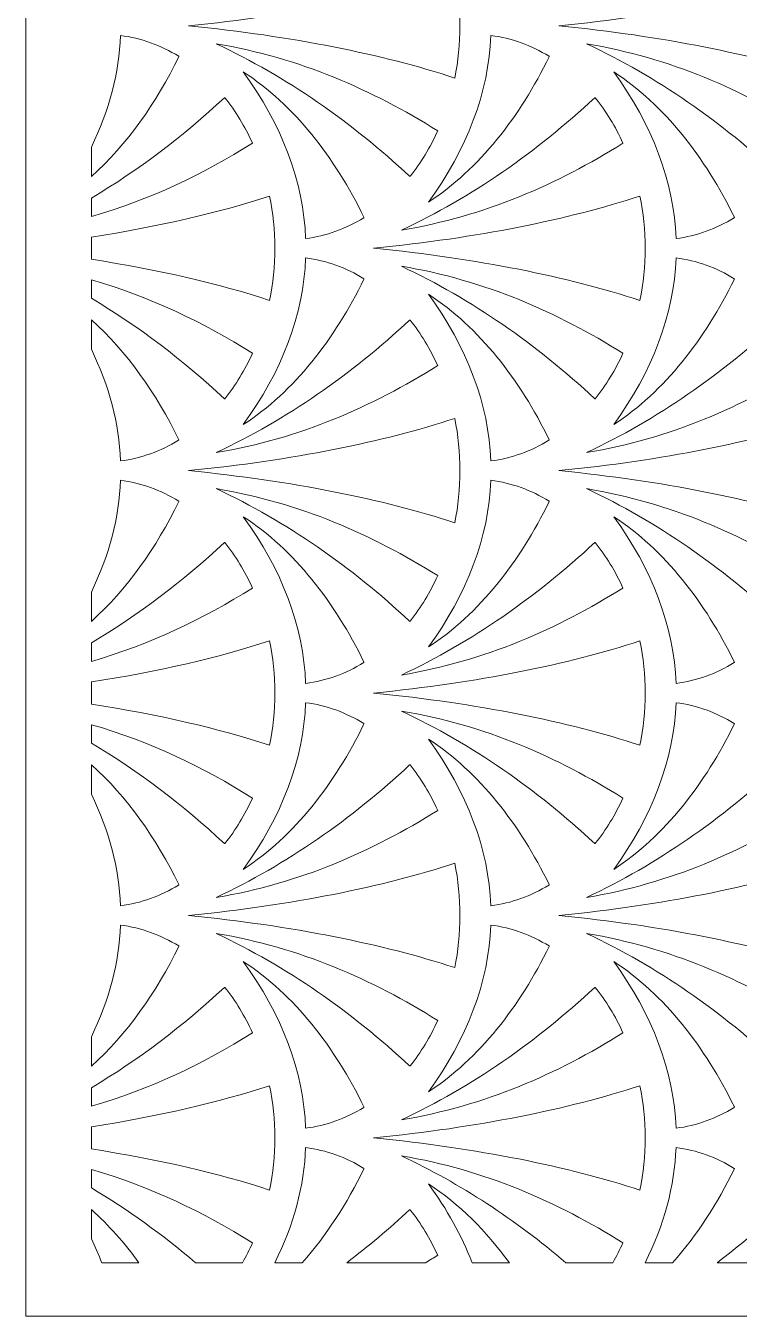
# Model space of a CAD drawing. Header units: centimetres. Extents: x -8.8 to 8, y -14.4 to 14.1.
# Drawn here: x 0.76 to 4.64, y -14.37 to -7.36 of the extents above; entities that cross this region are included whole.
import ezdxf

# ---------------------------------------------------------------- set-up
doc = ezdxf.new("R2010")
doc.units = ezdxf.units.CM
doc.header["$MEASUREMENT"] = 0
doc.layers.add('layer 1', color=7, linetype='Continuous')

msp = doc.modelspace()

# ---------------------------------------------------------------- linework, layer by layer
at = {"layer": 'layer 1', "color": 242, "lineweight": 9}
for points, knots in [([(0.76445, 14.10717), (0.76445, 14.10717), (8.02832, 14.10717), (8.02832, 14.10717), (8.02832, 14.10717), (8.02832, 14.10717), (8.02832, -14.36721), (8.02832, -14.36721), (8.02832, -14.36721), (8.02832, -14.36721), (0.76445, -14.36721), (0.76445, -14.36721), (0.76445, -14.36721), (0.76445, -14.36721), (0.76445, 14.10717), (0.76445, 14.10717)], [0, 0, 0, 0, 0.2, 0.2, 0.2, 0.2, 0.4, 0.4, 0.4, 0.4, 0.6, 0.6, 0.6, 0.6, 1, 1, 1, 1]), ([(3.09399, -7.07611), (3.1124, -7.16688), (3.12221, -7.26185), (3.12221, -7.35958), (3.12221, -7.35958), (3.12221, -7.4573), (3.1124, -7.55227), (3.09399, -7.64303), (3.09399, -7.64303), (2.70277, -7.51463), (2.21266, -7.41566), (1.64772, -7.35958), (1.64772, -7.35958), (1.64777, -7.35958), (1.64781, -7.35958), (1.64788, -7.35958), (1.64788, -7.35958), (1.64781, -7.35956), (1.64777, -7.35956), (1.64772, -7.35956), (1.64772, -7.35956), (2.21266, -7.3035), (2.70277, -7.20449), (3.09399, -7.07611)], [0, 0, 0, 0, 0.1428571, 0.1428571, 0.1428571, 0.1428571, 0.2857143, 0.2857143, 0.2857143, 0.2857143, 0.4285714, 0.4285714, 0.4285714, 0.4285714, 0.5714286, 0.5714286, 0.5714286, 0.5714286, 0.7142857, 0.7142857, 0.7142857, 0.7142857, 1, 1, 1, 1]), ([(5.10543, -7.07611), (5.12381, -7.16688), (5.13362, -7.26185), (5.13362, -7.35958), (5.13362, -7.35958), (5.13362, -7.4573), (5.12381, -7.55227), (5.10543, -7.64303), (5.10543, -7.64303), (4.71418, -7.51463), (4.22409, -7.41566), (3.65915, -7.35958), (3.65915, -7.35958), (3.65919, -7.35958), (3.65924, -7.35958), (3.65931, -7.35958), (3.65931, -7.35958), (3.65924, -7.35956), (3.65919, -7.35956), (3.65915, -7.35956), (3.65915, -7.35956), (4.22409, -7.3035), (4.71418, -7.20449), (5.10543, -7.07611)], [0, 0, 0, 0, 0.1428571, 0.1428571, 0.1428571, 0.1428571, 0.2857143, 0.2857143, 0.2857143, 0.2857143, 0.4285714, 0.4285714, 0.4285714, 0.4285714, 0.5714286, 0.5714286, 0.5714286, 0.5714286, 0.7142857, 0.7142857, 0.7142857, 0.7142857, 1, 1, 1, 1]), ([(1.1204, -8.17821), (1.1204, -8.17821), (1.1204, -8.0187), (1.1204, -8.0187), (1.1204, -8.0187), (1.21683, -7.82001), (1.27155, -7.61405), (1.27831, -7.41209), (1.27831, -7.41209), (1.39092, -7.42614), (1.49769, -7.4654), (1.59501, -7.52521), (1.59501, -7.52521), (1.59507, -7.52597), (1.59515, -7.52671), (1.59521, -7.52747), (1.59521, -7.52747), (1.4731, -7.77819), (1.31337, -8.00524), (1.1204, -8.17821)], [0, 0, 0, 0, 0.1666667, 0.1666667, 0.1666667, 0.1666667, 0.3333333, 0.3333333, 0.3333333, 0.3333333, 0.5, 0.5, 0.5, 0.5, 0.6666667, 0.6666667, 0.6666667, 0.6666667, 1, 1, 1, 1]), ([(3.28973, -7.41209), (3.40235, -7.42614), (3.50912, -7.4654), (3.60642, -7.52521), (3.60642, -7.52521), (3.6065, -7.52597), (3.60656, -7.52671), (3.60662, -7.52747), (3.60662, -7.52747), (3.44829, -7.85262), (3.2267, -8.13802), (2.95131, -8.31719), (2.95131, -8.31719), (3.15953, -8.03246), (3.27951, -7.71767), (3.28973, -7.41209)], [0, 0, 0, 0, 0.2, 0.2, 0.2, 0.2, 0.4, 0.4, 0.4, 0.4, 0.6, 0.6, 0.6, 0.6, 1, 1, 1, 1]), ([(3.00157, -7.92993), (2.96043, -8.02036), (2.90986, -8.10331), (2.85153, -8.17662), (2.85153, -8.17662), (2.85055, -8.17664), (2.8496, -8.17666), (2.84862, -8.17666), (2.84862, -8.17666), (2.53088, -7.88132), (2.18283, -7.63795), (1.79822, -7.4573), (1.79822, -7.4573), (2.25493, -7.53396), (2.6451, -7.70746), (3.00157, -7.92993)], [0, 0, 0, 0, 0.2, 0.2, 0.2, 0.2, 0.4, 0.4, 0.4, 0.4, 0.6, 0.6, 0.6, 0.6, 1, 1, 1, 1]), ([(5.01301, -7.92993), (4.97186, -8.02036), (4.92129, -8.10331), (4.86297, -8.17662), (4.86297, -8.17662), (4.86198, -8.17664), (4.86101, -8.17666), (4.86005, -8.17666), (4.86005, -8.17666), (4.54231, -7.88132), (4.19427, -7.63795), (3.80965, -7.4573), (3.80965, -7.4573), (4.26637, -7.53396), (4.65652, -7.70746), (5.01301, -7.92993)], [0, 0, 0, 0, 0.2, 0.2, 0.2, 0.2, 0.4, 0.4, 0.4, 0.4, 0.6, 0.6, 0.6, 0.6, 1, 1, 1, 1]), ([(1.94559, -7.60979), (2.15383, -7.89452), (2.27378, -8.20932), (2.28401, -8.5149), (2.28401, -8.5149), (2.39628, -8.5009), (2.50272, -8.46183), (2.59979, -8.40235), (2.59979, -8.40235), (2.60015, -8.4014), (2.60053, -8.40046), (2.6009, -8.39951), (2.6009, -8.39951), (2.44256, -8.07434), (2.22099, -7.78897), (1.94559, -7.60979)], [0, 0, 0, 0, 0.2, 0.2, 0.2, 0.2, 0.4, 0.4, 0.4, 0.4, 0.6, 0.6, 0.6, 0.6, 1, 1, 1, 1]), ([(3.95702, -7.60979), (4.16526, -7.89452), (4.28523, -8.20932), (4.29545, -8.5149), (4.29545, -8.5149), (4.40769, -8.5009), (4.51415, -8.46183), (4.61122, -8.40235), (4.61122, -8.40235), (4.61159, -8.4014), (4.61196, -8.40046), (4.61233, -8.39951), (4.61233, -8.39951), (4.45399, -8.07434), (4.23242, -7.78897), (3.95702, -7.60979)], [0, 0, 0, 0, 0.2, 0.2, 0.2, 0.2, 0.4, 0.4, 0.4, 0.4, 0.6, 0.6, 0.6, 0.6, 1, 1, 1, 1]), ([(1.1204, -8.3955), (1.1204, -8.3955), (1.1204, -8.29551), (1.1204, -8.29551), (1.1204, -8.29551), (1.3779, -8.14236), (1.618, -7.95937), (1.8429, -7.75032), (1.8429, -7.75032), (1.84386, -7.75028), (1.84477, -7.75028), (1.84573, -7.75024), (1.84573, -7.75024), (1.9041, -7.82361), (1.9547, -7.90657), (1.99586, -7.99704), (1.99586, -7.99704), (1.72776, -8.16438), (1.44059, -8.30395), (1.1204, -8.3955)], [0, 0, 0, 0, 0.1666667, 0.1666667, 0.1666667, 0.1666667, 0.3333333, 0.3333333, 0.3333333, 0.3333333, 0.5, 0.5, 0.5, 0.5, 0.6666667, 0.6666667, 0.6666667, 0.6666667, 1, 1, 1, 1]), ([(3.85717, -7.75024), (3.91553, -7.82361), (3.96613, -7.90657), (4.00729, -7.99704), (4.00729, -7.99704), (3.6508, -8.21953), (3.26064, -8.39301), (2.80393, -8.46968), (2.80393, -8.46968), (3.18855, -8.28902), (3.53658, -8.04565), (3.85433, -7.75032), (3.85433, -7.75032), (3.85527, -7.75028), (3.8562, -7.75028), (3.85717, -7.75024)], [0, 0, 0, 0, 0.2, 0.2, 0.2, 0.2, 0.4, 0.4, 0.4, 0.4, 0.6, 0.6, 0.6, 0.6, 1, 1, 1, 1]), ([(1.1204, -8.62767), (1.1204, -8.62767), (1.1204, -8.50713), (1.1204, -8.50713), (1.1204, -8.50713), (1.48665, -8.45053), (1.81211, -8.37458), (2.08828, -8.28395), (2.08828, -8.28395), (2.10668, -8.37474), (2.11649, -8.46968), (2.11649, -8.56743), (2.11649, -8.56743), (2.11649, -8.66513), (2.10668, -8.76009), (2.08828, -8.85088), (2.08828, -8.85088), (1.81211, -8.76025), (1.48665, -8.68426), (1.1204, -8.62767)], [0, 0, 0, 0, 0.1666667, 0.1666667, 0.1666667, 0.1666667, 0.3333333, 0.3333333, 0.3333333, 0.3333333, 0.5, 0.5, 0.5, 0.5, 0.6666667, 0.6666667, 0.6666667, 0.6666667, 1, 1, 1, 1]), ([(4.09972, -8.28395), (4.11809, -8.37474), (4.12792, -8.46968), (4.12792, -8.56743), (4.12792, -8.56743), (4.12792, -8.66513), (4.11811, -8.76009), (4.09972, -8.85088), (4.09972, -8.85088), (3.70847, -8.72249), (3.21838, -8.6235), (2.65343, -8.56743), (2.65343, -8.56743), (2.65348, -8.56743), (2.65354, -8.56743), (2.65359, -8.56743), (2.65359, -8.56743), (2.65354, -8.56741), (2.65348, -8.56741), (2.65343, -8.56741), (2.65343, -8.56741), (3.21838, -8.51132), (3.70847, -8.41234), (4.09972, -8.28395)], [0, 0, 0, 0, 0.1428571, 0.1428571, 0.1428571, 0.1428571, 0.2857143, 0.2857143, 0.2857143, 0.2857143, 0.4285714, 0.4285714, 0.4285714, 0.4285714, 0.5714286, 0.5714286, 0.5714286, 0.5714286, 0.7142857, 0.7142857, 0.7142857, 0.7142857, 1, 1, 1, 1]), ([(2.28401, -8.61994), (2.39662, -8.63398), (2.50342, -8.67325), (2.60073, -8.73305), (2.60073, -8.73305), (2.60079, -8.73382), (2.60085, -8.73456), (2.6009, -8.73532), (2.6009, -8.73532), (2.44256, -9.06045), (2.22099, -9.34587), (1.94559, -9.52503), (1.94559, -9.52503), (2.15383, -9.24031), (2.27378, -8.92551), (2.28401, -8.61994)], [0, 0, 0, 0, 0.2, 0.2, 0.2, 0.2, 0.4, 0.4, 0.4, 0.4, 0.6, 0.6, 0.6, 0.6, 1, 1, 1, 1]), ([(4.00729, -9.13779), (3.96616, -9.22822), (3.91559, -9.31116), (3.85724, -9.38447), (3.85724, -9.38447), (3.85627, -9.38449), (3.8553, -9.3845), (3.85433, -9.3845), (3.85433, -9.3845), (3.53658, -9.08917), (3.18855, -8.8458), (2.80393, -8.66515), (2.80393, -8.66515), (3.26064, -8.74181), (3.6508, -8.91528), (4.00729, -9.13779)], [0, 0, 0, 0, 0.2, 0.2, 0.2, 0.2, 0.4, 0.4, 0.4, 0.4, 0.6, 0.6, 0.6, 0.6, 1, 1, 1, 1]), ([(4.29545, -8.61994), (4.40805, -8.63398), (4.51485, -8.67325), (4.61214, -8.73305), (4.61214, -8.73305), (4.61222, -8.73382), (4.61228, -8.73456), (4.61233, -8.73532), (4.61233, -8.73532), (4.45399, -9.06045), (4.23242, -9.34587), (3.95702, -9.52503), (3.95702, -9.52503), (4.16526, -9.24031), (4.28523, -8.92551), (4.29545, -8.61994)], [0, 0, 0, 0, 0.2, 0.2, 0.2, 0.2, 0.4, 0.4, 0.4, 0.4, 0.6, 0.6, 0.6, 0.6, 1, 1, 1, 1]), ([(1.1204, -8.83926), (1.1204, -8.83926), (1.1204, -8.7393), (1.1204, -8.7393), (1.1204, -8.7393), (1.44059, -8.83084), (1.72776, -8.97046), (1.99586, -9.13779), (1.99586, -9.13779), (1.95473, -9.22822), (1.90416, -9.31116), (1.84581, -9.38447), (1.84581, -9.38447), (1.84484, -9.38449), (1.84388, -9.3845), (1.8429, -9.3845), (1.8429, -9.3845), (1.618, -9.17546), (1.3779, -8.9924), (1.1204, -8.83926)], [0, 0, 0, 0, 0.1666667, 0.1666667, 0.1666667, 0.1666667, 0.3333333, 0.3333333, 0.3333333, 0.3333333, 0.5, 0.5, 0.5, 0.5, 0.6666667, 0.6666667, 0.6666667, 0.6666667, 1, 1, 1, 1]), ([(2.95131, -8.81764), (3.15953, -9.10236), (3.27951, -9.41717), (3.28973, -9.72274), (3.28973, -9.72274), (3.40197, -9.70874), (3.50844, -9.66968), (3.60551, -9.6102), (3.60551, -9.6102), (3.60588, -9.60924), (3.60625, -9.60829), (3.60662, -9.60736), (3.60662, -9.60736), (3.44829, -9.28219), (3.2267, -8.9968), (2.95131, -8.81764)], [0, 0, 0, 0, 0.2, 0.2, 0.2, 0.2, 0.4, 0.4, 0.4, 0.4, 0.6, 0.6, 0.6, 0.6, 1, 1, 1, 1]), ([(1.1204, -9.11607), (1.1204, -9.11607), (1.1204, -8.95656), (1.1204, -8.95656), (1.1204, -8.95656), (1.31337, -9.12952), (1.4731, -9.35663), (1.59521, -9.60736), (1.59521, -9.60736), (1.59483, -9.60829), (1.59445, -9.60924), (1.59407, -9.6102), (1.59407, -9.6102), (1.49701, -9.66968), (1.39056, -9.70874), (1.27831, -9.72274), (1.27831, -9.72274), (1.27155, -9.52077), (1.21683, -9.31474), (1.1204, -9.11607)], [0, 0, 0, 0, 0.1666667, 0.1666667, 0.1666667, 0.1666667, 0.3333333, 0.3333333, 0.3333333, 0.3333333, 0.5, 0.5, 0.5, 0.5, 0.6666667, 0.6666667, 0.6666667, 0.6666667, 1, 1, 1, 1]), ([(2.85145, -8.95809), (2.90982, -9.03146), (2.96043, -9.11441), (3.00157, -9.20488), (3.00157, -9.20488), (2.6451, -9.42736), (2.25493, -9.60086), (1.79822, -9.6775), (1.79822, -9.6775), (2.18283, -9.49687), (2.53088, -9.25349), (2.84862, -8.95817), (2.84862, -8.95817), (2.84958, -8.95813), (2.8505, -8.95813), (2.85145, -8.95809)], [0, 0, 0, 0, 0.2, 0.2, 0.2, 0.2, 0.4, 0.4, 0.4, 0.4, 0.6, 0.6, 0.6, 0.6, 1, 1, 1, 1]), ([(4.86286, -8.95809), (4.92125, -9.03146), (4.97184, -9.11441), (5.01301, -9.20488), (5.01301, -9.20488), (4.65652, -9.42736), (4.26637, -9.60086), (3.80965, -9.6775), (3.80965, -9.6775), (4.19427, -9.49687), (4.54231, -9.25349), (4.86005, -8.95817), (4.86005, -8.95817), (4.86099, -8.95813), (4.86193, -8.95813), (4.86286, -8.95809)], [0, 0, 0, 0, 0.2, 0.2, 0.2, 0.2, 0.4, 0.4, 0.4, 0.4, 0.6, 0.6, 0.6, 0.6, 1, 1, 1, 1]), ([(3.09399, -9.49179), (3.1124, -9.58259), (3.12221, -9.67752), (3.12221, -9.77525), (3.12221, -9.77525), (3.12221, -9.87298), (3.1124, -9.96794), (3.09399, -10.05873), (3.09399, -10.05873), (2.70277, -9.93031), (2.21266, -9.83133), (1.64772, -9.77527), (1.64772, -9.77527), (1.64777, -9.77525), (1.64781, -9.77525), (1.64788, -9.77525), (1.64788, -9.77525), (1.64781, -9.77525), (1.64777, -9.77525), (1.64772, -9.77525), (1.64772, -9.77525), (2.21266, -9.71917), (2.70277, -9.62018), (3.09399, -9.49179)], [0, 0, 0, 0, 0.1428571, 0.1428571, 0.1428571, 0.1428571, 0.2857143, 0.2857143, 0.2857143, 0.2857143, 0.4285714, 0.4285714, 0.4285714, 0.4285714, 0.5714286, 0.5714286, 0.5714286, 0.5714286, 0.7142857, 0.7142857, 0.7142857, 0.7142857, 1, 1, 1, 1]), ([(5.10543, -9.49179), (5.12381, -9.58259), (5.13362, -9.67752), (5.13362, -9.77525), (5.13362, -9.77525), (5.13362, -9.87298), (5.12381, -9.96794), (5.10543, -10.05873), (5.10543, -10.05873), (4.71418, -9.93031), (4.22409, -9.83133), (3.65915, -9.77527), (3.65915, -9.77527), (3.65919, -9.77525), (3.65924, -9.77525), (3.65931, -9.77525), (3.65931, -9.77525), (3.65924, -9.77525), (3.65919, -9.77525), (3.65915, -9.77525), (3.65915, -9.77525), (4.22409, -9.71917), (4.71418, -9.62018), (5.10543, -9.49179)], [0, 0, 0, 0, 0.1428571, 0.1428571, 0.1428571, 0.1428571, 0.2857143, 0.2857143, 0.2857143, 0.2857143, 0.4285714, 0.4285714, 0.4285714, 0.4285714, 0.5714286, 0.5714286, 0.5714286, 0.5714286, 0.7142857, 0.7142857, 0.7142857, 0.7142857, 1, 1, 1, 1]), ([(1.1204, -10.59391), (1.1204, -10.59391), (1.1204, -10.43439), (1.1204, -10.43439), (1.1204, -10.43439), (1.21683, -10.2357), (1.27155, -10.02973), (1.27831, -9.82777), (1.27831, -9.82777), (1.39092, -9.84181), (1.49769, -9.88107), (1.59501, -9.9409), (1.59501, -9.9409), (1.59507, -9.94167), (1.59515, -9.9424), (1.59521, -9.94316), (1.59521, -9.94316), (1.4731, -10.19389), (1.31337, -10.42093), (1.1204, -10.59391)], [0, 0, 0, 0, 0.1666667, 0.1666667, 0.1666667, 0.1666667, 0.3333333, 0.3333333, 0.3333333, 0.3333333, 0.5, 0.5, 0.5, 0.5, 0.6666667, 0.6666667, 0.6666667, 0.6666667, 1, 1, 1, 1]), ([(3.00157, -10.34564), (2.96043, -10.43605), (2.90986, -10.51899), (2.85153, -10.59231), (2.85153, -10.59231), (2.85055, -10.59233), (2.8496, -10.59233), (2.84862, -10.59235), (2.84862, -10.59235), (2.53088, -10.29701), (2.18283, -10.05363), (1.79822, -9.873), (1.79822, -9.873), (2.25493, -9.94966), (2.6451, -10.12314), (3.00157, -10.34564)], [0, 0, 0, 0, 0.2, 0.2, 0.2, 0.2, 0.4, 0.4, 0.4, 0.4, 0.6, 0.6, 0.6, 0.6, 1, 1, 1, 1]), ([(3.28973, -9.82777), (3.40235, -9.84181), (3.50912, -9.88107), (3.60642, -9.9409), (3.60642, -9.9409), (3.6065, -9.94167), (3.60656, -9.9424), (3.60662, -9.94316), (3.60662, -9.94316), (3.44829, -10.2683), (3.2267, -10.55371), (2.95131, -10.73288), (2.95131, -10.73288), (3.15953, -10.44816), (3.27951, -10.13334), (3.28973, -9.82777)], [0, 0, 0, 0, 0.2, 0.2, 0.2, 0.2, 0.4, 0.4, 0.4, 0.4, 0.6, 0.6, 0.6, 0.6, 1, 1, 1, 1]), ([(5.01301, -10.34564), (4.97186, -10.43605), (4.92129, -10.51899), (4.86297, -10.59231), (4.86297, -10.59231), (4.86198, -10.59233), (4.86101, -10.59233), (4.86005, -10.59235), (4.86005, -10.59235), (4.54231, -10.29701), (4.19427, -10.05363), (3.80965, -9.873), (3.80965, -9.873), (4.26637, -9.94966), (4.65652, -10.12314), (5.01301, -10.34564)], [0, 0, 0, 0, 0.2, 0.2, 0.2, 0.2, 0.4, 0.4, 0.4, 0.4, 0.6, 0.6, 0.6, 0.6, 1, 1, 1, 1]), ([(1.94559, -10.02547), (2.15383, -10.31021), (2.27378, -10.62501), (2.28401, -10.93058), (2.28401, -10.93058), (2.39628, -10.91657), (2.50272, -10.87752), (2.59979, -10.81803), (2.59979, -10.81803), (2.60015, -10.81709), (2.60053, -10.81614), (2.6009, -10.8152), (2.6009, -10.8152), (2.44256, -10.49005), (2.22099, -10.20465), (1.94559, -10.02547)], [0, 0, 0, 0, 0.2, 0.2, 0.2, 0.2, 0.4, 0.4, 0.4, 0.4, 0.6, 0.6, 0.6, 0.6, 1, 1, 1, 1]), ([(3.95702, -10.02547), (4.16526, -10.31021), (4.28523, -10.62501), (4.29545, -10.93058), (4.29545, -10.93058), (4.40769, -10.91657), (4.51415, -10.87752), (4.61122, -10.81803), (4.61122, -10.81803), (4.61159, -10.81709), (4.61196, -10.81614), (4.61233, -10.8152), (4.61233, -10.8152), (4.45399, -10.49005), (4.23242, -10.20465), (3.95702, -10.02547)], [0, 0, 0, 0, 0.2, 0.2, 0.2, 0.2, 0.4, 0.4, 0.4, 0.4, 0.6, 0.6, 0.6, 0.6, 1, 1, 1, 1]), ([(1.1204, -10.81119), (1.1204, -10.81119), (1.1204, -10.7112), (1.1204, -10.7112), (1.1204, -10.7112), (1.3779, -10.55804), (1.618, -10.37506), (1.8429, -10.16601), (1.8429, -10.16601), (1.84386, -10.16598), (1.84477, -10.16596), (1.84573, -10.16594), (1.84573, -10.16594), (1.9041, -10.23928), (1.9547, -10.32226), (1.99586, -10.41273), (1.99586, -10.41273), (1.72776, -10.58006), (1.44059, -10.71964), (1.1204, -10.81119)], [0, 0, 0, 0, 0.1666667, 0.1666667, 0.1666667, 0.1666667, 0.3333333, 0.3333333, 0.3333333, 0.3333333, 0.5, 0.5, 0.5, 0.5, 0.6666667, 0.6666667, 0.6666667, 0.6666667, 1, 1, 1, 1]), ([(3.85717, -10.16594), (3.91553, -10.23928), (3.96613, -10.32226), (4.00729, -10.41273), (4.00729, -10.41273), (3.6508, -10.6352), (3.26064, -10.8087), (2.80393, -10.88535), (2.80393, -10.88535), (3.18855, -10.70472), (3.53658, -10.46135), (3.85433, -10.16601), (3.85433, -10.16601), (3.85527, -10.16598), (3.8562, -10.16596), (3.85717, -10.16594)], [0, 0, 0, 0, 0.2, 0.2, 0.2, 0.2, 0.4, 0.4, 0.4, 0.4, 0.6, 0.6, 0.6, 0.6, 1, 1, 1, 1]), ([(1.1204, -11.04335), (1.1204, -11.04335), (1.1204, -10.9228), (1.1204, -10.9228), (1.1204, -10.9228), (1.48665, -10.86623), (1.81211, -10.79028), (2.08828, -10.69962), (2.08828, -10.69962), (2.10668, -10.7904), (2.11649, -10.88537), (2.11649, -10.9831), (2.11649, -10.9831), (2.11649, -11.08082), (2.10668, -11.17579), (2.08828, -11.26657), (2.08828, -11.26657), (1.81211, -11.17591), (1.48665, -11.09993), (1.1204, -11.04335)], [0, 0, 0, 0, 0.1666667, 0.1666667, 0.1666667, 0.1666667, 0.3333333, 0.3333333, 0.3333333, 0.3333333, 0.5, 0.5, 0.5, 0.5, 0.6666667, 0.6666667, 0.6666667, 0.6666667, 1, 1, 1, 1]), ([(4.09972, -10.69962), (4.11809, -10.7904), (4.12792, -10.88537), (4.12792, -10.9831), (4.12792, -10.9831), (4.12792, -11.08082), (4.11811, -11.17579), (4.09972, -11.26657), (4.09972, -11.26657), (3.70847, -11.13816), (3.21838, -11.03918), (2.65343, -10.9831), (2.65343, -10.9831), (2.65348, -10.9831), (2.65354, -10.9831), (2.65359, -10.9831), (2.65359, -10.9831), (2.65354, -10.9831), (2.65348, -10.9831), (2.65343, -10.9831), (2.65343, -10.9831), (3.21838, -10.92702), (3.70847, -10.82803), (4.09972, -10.69962)], [0, 0, 0, 0, 0.1428571, 0.1428571, 0.1428571, 0.1428571, 0.2857143, 0.2857143, 0.2857143, 0.2857143, 0.4285714, 0.4285714, 0.4285714, 0.4285714, 0.5714286, 0.5714286, 0.5714286, 0.5714286, 0.7142857, 0.7142857, 0.7142857, 0.7142857, 1, 1, 1, 1]), ([(2.28401, -11.03561), (2.39662, -11.04966), (2.50342, -11.08892), (2.60073, -11.14873), (2.60073, -11.14873), (2.60079, -11.14949), (2.60085, -11.15025), (2.6009, -11.15101), (2.6009, -11.15101), (2.44256, -11.47615), (2.22099, -11.76156), (1.94559, -11.94073), (1.94559, -11.94073), (2.15383, -11.656), (2.27378, -11.34118), (2.28401, -11.03561)], [0, 0, 0, 0, 0.2, 0.2, 0.2, 0.2, 0.4, 0.4, 0.4, 0.4, 0.6, 0.6, 0.6, 0.6, 1, 1, 1, 1]), ([(4.29545, -11.03561), (4.40805, -11.04966), (4.51485, -11.08892), (4.61214, -11.14873), (4.61214, -11.14873), (4.61222, -11.14949), (4.61228, -11.15025), (4.61233, -11.15101), (4.61233, -11.15101), (4.45399, -11.47615), (4.23242, -11.76156), (3.95702, -11.94073), (3.95702, -11.94073), (4.16526, -11.656), (4.28523, -11.34118), (4.29545, -11.03561)], [0, 0, 0, 0, 0.2, 0.2, 0.2, 0.2, 0.4, 0.4, 0.4, 0.4, 0.6, 0.6, 0.6, 0.6, 1, 1, 1, 1]), ([(4.00729, -11.55348), (3.96616, -11.64389), (3.91559, -11.72683), (3.85724, -11.80016), (3.85724, -11.80016), (3.85627, -11.80018), (3.8553, -11.80018), (3.85433, -11.80018), (3.85433, -11.80018), (3.53658, -11.50485), (3.18855, -11.26148), (2.80393, -11.08084), (2.80393, -11.08084), (3.26064, -11.15751), (3.6508, -11.33099), (4.00729, -11.55348)], [0, 0, 0, 0, 0.2, 0.2, 0.2, 0.2, 0.4, 0.4, 0.4, 0.4, 0.6, 0.6, 0.6, 0.6, 1, 1, 1, 1]), ([(1.1204, -11.25494), (1.1204, -11.25494), (1.1204, -11.15499), (1.1204, -11.15499), (1.1204, -11.15499), (1.44059, -11.24653), (1.72776, -11.38614), (1.99586, -11.55348), (1.99586, -11.55348), (1.95473, -11.64389), (1.90416, -11.72683), (1.84581, -11.80016), (1.84581, -11.80016), (1.84484, -11.80018), (1.84388, -11.80018), (1.8429, -11.80018), (1.8429, -11.80018), (1.618, -11.59113), (1.3779, -11.4081), (1.1204, -11.25494)], [0, 0, 0, 0, 0.1666667, 0.1666667, 0.1666667, 0.1666667, 0.3333333, 0.3333333, 0.3333333, 0.3333333, 0.5, 0.5, 0.5, 0.5, 0.6666667, 0.6666667, 0.6666667, 0.6666667, 1, 1, 1, 1]), ([(2.95131, -11.23331), (3.15953, -11.51804), (3.27951, -11.83285), (3.28973, -12.13842), (3.28973, -12.13842), (3.40197, -12.12443), (3.50844, -12.08537), (3.60551, -12.02587), (3.60551, -12.02587), (3.60588, -12.02494), (3.60625, -12.02398), (3.60662, -12.02303), (3.60662, -12.02303), (3.44829, -11.69789), (3.2267, -11.41248), (2.95131, -11.23331)], [0, 0, 0, 0, 0.2, 0.2, 0.2, 0.2, 0.4, 0.4, 0.4, 0.4, 0.6, 0.6, 0.6, 0.6, 1, 1, 1, 1]), ([(1.1204, -11.53173), (1.1204, -11.53173), (1.1204, -11.37224), (1.1204, -11.37224), (1.1204, -11.37224), (1.31337, -11.54521), (1.4731, -11.77231), (1.59521, -12.02303), (1.59521, -12.02303), (1.59483, -12.02398), (1.59445, -12.02494), (1.59407, -12.02587), (1.59407, -12.02587), (1.49701, -12.08537), (1.39056, -12.12443), (1.27831, -12.13842), (1.27831, -12.13842), (1.27155, -11.93646), (1.21683, -11.73042), (1.1204, -11.53173)], [0, 0, 0, 0, 0.1666667, 0.1666667, 0.1666667, 0.1666667, 0.3333333, 0.3333333, 0.3333333, 0.3333333, 0.5, 0.5, 0.5, 0.5, 0.6666667, 0.6666667, 0.6666667, 0.6666667, 1, 1, 1, 1]), ([(2.85145, -11.37379), (2.90982, -11.44713), (2.96043, -11.53011), (3.00157, -11.62055), (3.00157, -11.62055), (2.6451, -11.84306), (2.25493, -12.01653), (1.79822, -12.0932), (1.79822, -12.0932), (2.18283, -11.91256), (2.53088, -11.6692), (2.84862, -11.37384), (2.84862, -11.37384), (2.84958, -11.37382), (2.8505, -11.3738), (2.85145, -11.37379)], [0, 0, 0, 0, 0.2, 0.2, 0.2, 0.2, 0.4, 0.4, 0.4, 0.4, 0.6, 0.6, 0.6, 0.6, 1, 1, 1, 1]), ([(4.86286, -11.37379), (4.92125, -11.44713), (4.97184, -11.53011), (5.01301, -11.62055), (5.01301, -11.62055), (4.65652, -11.84306), (4.26637, -12.01653), (3.80965, -12.0932), (3.80965, -12.0932), (4.19427, -11.91256), (4.54231, -11.6692), (4.86005, -11.37384), (4.86005, -11.37384), (4.86099, -11.37382), (4.86193, -11.3738), (4.86286, -11.37379)], [0, 0, 0, 0, 0.2, 0.2, 0.2, 0.2, 0.4, 0.4, 0.4, 0.4, 0.6, 0.6, 0.6, 0.6, 1, 1, 1, 1]), ([(3.09399, -11.90747), (3.1124, -11.99825), (3.12221, -12.09322), (3.12221, -12.19094), (3.12221, -12.19094), (3.12221, -12.28867), (3.1124, -12.38362), (3.09399, -12.47442), (3.09399, -12.47442), (2.70277, -12.34601), (2.21266, -12.24702), (1.64772, -12.19094), (1.64772, -12.19094), (1.64777, -12.19094), (1.64781, -12.19094), (1.64788, -12.19094), (1.64788, -12.19094), (1.64781, -12.19094), (1.64777, -12.19094), (1.64772, -12.19094), (1.64772, -12.19094), (2.21266, -12.13486), (2.70277, -12.03589), (3.09399, -11.90747)], [0, 0, 0, 0, 0.1428571, 0.1428571, 0.1428571, 0.1428571, 0.2857143, 0.2857143, 0.2857143, 0.2857143, 0.4285714, 0.4285714, 0.4285714, 0.4285714, 0.5714286, 0.5714286, 0.5714286, 0.5714286, 0.7142857, 0.7142857, 0.7142857, 0.7142857, 1, 1, 1, 1]), ([(5.10543, -11.90747), (5.12381, -11.99825), (5.13362, -12.09322), (5.13362, -12.19094), (5.13362, -12.19094), (5.13362, -12.28867), (5.12381, -12.38362), (5.10543, -12.47442), (5.10543, -12.47442), (4.71418, -12.34601), (4.22409, -12.24702), (3.65915, -12.19094), (3.65915, -12.19094), (3.65919, -12.19094), (3.65924, -12.19094), (3.65931, -12.19094), (3.65931, -12.19094), (3.65924, -12.19094), (3.65919, -12.19094), (3.65915, -12.19094), (3.65915, -12.19094), (4.22409, -12.13486), (4.71418, -12.03589), (5.10543, -11.90747)], [0, 0, 0, 0, 0.1428571, 0.1428571, 0.1428571, 0.1428571, 0.2857143, 0.2857143, 0.2857143, 0.2857143, 0.4285714, 0.4285714, 0.4285714, 0.4285714, 0.5714286, 0.5714286, 0.5714286, 0.5714286, 0.7142857, 0.7142857, 0.7142857, 0.7142857, 1, 1, 1, 1]), ([(1.1204, -13.00959), (1.1204, -13.00959), (1.1204, -12.85006), (1.1204, -12.85006), (1.1204, -12.85006), (1.21683, -12.65138), (1.27155, -12.44542), (1.27831, -12.24346), (1.27831, -12.24346), (1.39092, -12.2575), (1.49769, -12.29677), (1.59501, -12.35657), (1.59501, -12.35657), (1.59507, -12.35734), (1.59515, -12.35808), (1.59521, -12.35884), (1.59521, -12.35884), (1.4731, -12.60956), (1.31337, -12.83663), (1.1204, -13.00959)], [0, 0, 0, 0, 0.1666667, 0.1666667, 0.1666667, 0.1666667, 0.3333333, 0.3333333, 0.3333333, 0.3333333, 0.5, 0.5, 0.5, 0.5, 0.6666667, 0.6666667, 0.6666667, 0.6666667, 1, 1, 1, 1]), ([(3.28973, -12.24346), (3.40235, -12.2575), (3.50912, -12.29677), (3.60642, -12.35657), (3.60642, -12.35657), (3.6065, -12.35734), (3.60656, -12.35808), (3.60662, -12.35884), (3.60662, -12.35884), (3.44829, -12.684), (3.2267, -12.96939), (2.95131, -13.14857), (2.95131, -13.14857), (3.15953, -12.86383), (3.27951, -12.54903), (3.28973, -12.24346)], [0, 0, 0, 0, 0.2, 0.2, 0.2, 0.2, 0.4, 0.4, 0.4, 0.4, 0.6, 0.6, 0.6, 0.6, 1, 1, 1, 1]), ([(3.00157, -12.76131), (2.96043, -12.85174), (2.90986, -12.93468), (2.85153, -13.00801), (2.85153, -13.00801), (2.85055, -13.00801), (2.8496, -13.00802), (2.84862, -13.00802), (2.84862, -13.00802), (2.53088, -12.7127), (2.18283, -12.46932), (1.79822, -12.28869), (1.79822, -12.28869), (2.25493, -12.36533), (2.6451, -12.53883), (3.00157, -12.76131)], [0, 0, 0, 0, 0.2, 0.2, 0.2, 0.2, 0.4, 0.4, 0.4, 0.4, 0.6, 0.6, 0.6, 0.6, 1, 1, 1, 1]), ([(5.01301, -12.76131), (4.97186, -12.85174), (4.92129, -12.93468), (4.86297, -13.00801), (4.86297, -13.00801), (4.86198, -13.00801), (4.86101, -13.00802), (4.86005, -13.00802), (4.86005, -13.00802), (4.54231, -12.7127), (4.19427, -12.46932), (3.80965, -12.28869), (3.80965, -12.28869), (4.26637, -12.36533), (4.65652, -12.53883), (5.01301, -12.76131)], [0, 0, 0, 0, 0.2, 0.2, 0.2, 0.2, 0.4, 0.4, 0.4, 0.4, 0.6, 0.6, 0.6, 0.6, 1, 1, 1, 1]), ([(1.94559, -12.44116), (2.15383, -12.72588), (2.27378, -13.0407), (2.28401, -13.34627), (2.28401, -13.34627), (2.39628, -13.33227), (2.50272, -13.29322), (2.59979, -13.23372), (2.59979, -13.23372), (2.60015, -13.23277), (2.60053, -13.23183), (2.6009, -13.23088), (2.6009, -13.23088), (2.44256, -12.90574), (2.22099, -12.62032), (1.94559, -12.44116)], [0, 0, 0, 0, 0.2, 0.2, 0.2, 0.2, 0.4, 0.4, 0.4, 0.4, 0.6, 0.6, 0.6, 0.6, 1, 1, 1, 1]), ([(3.95702, -12.44116), (4.16526, -12.72588), (4.28523, -13.0407), (4.29545, -13.34627), (4.29545, -13.34627), (4.40769, -13.33227), (4.51415, -13.29322), (4.61122, -13.23372), (4.61122, -13.23372), (4.61159, -13.23277), (4.61196, -13.23183), (4.61233, -13.23088), (4.61233, -13.23088), (4.45399, -12.90574), (4.23242, -12.62032), (3.95702, -12.44116)], [0, 0, 0, 0, 0.2, 0.2, 0.2, 0.2, 0.4, 0.4, 0.4, 0.4, 0.6, 0.6, 0.6, 0.6, 1, 1, 1, 1]), ([(1.1204, -13.22686), (1.1204, -13.22686), (1.1204, -13.1269), (1.1204, -13.1269), (1.1204, -13.1269), (1.3779, -12.97374), (1.618, -12.79073), (1.8429, -12.58169), (1.8429, -12.58169), (1.84386, -12.58167), (1.84477, -12.58165), (1.84573, -12.58163), (1.84573, -12.58163), (1.9041, -12.65498), (1.9547, -12.73795), (1.99586, -12.82841), (1.99586, -12.82841), (1.72776, -12.99573), (1.44059, -13.13533), (1.1204, -13.22686)], [0, 0, 0, 0, 0.1666667, 0.1666667, 0.1666667, 0.1666667, 0.3333333, 0.3333333, 0.3333333, 0.3333333, 0.5, 0.5, 0.5, 0.5, 0.6666667, 0.6666667, 0.6666667, 0.6666667, 1, 1, 1, 1]), ([(3.85717, -12.58163), (3.91553, -12.65498), (3.96613, -12.73795), (4.00729, -12.82841), (4.00729, -12.82841), (3.6508, -13.05091), (3.26064, -13.22438), (2.80393, -13.30104), (2.80393, -13.30104), (3.18855, -13.12039), (3.53658, -12.87702), (3.85433, -12.58169), (3.85433, -12.58169), (3.85527, -12.58167), (3.8562, -12.58165), (3.85717, -12.58163)], [0, 0, 0, 0, 0.2, 0.2, 0.2, 0.2, 0.4, 0.4, 0.4, 0.4, 0.6, 0.6, 0.6, 0.6, 1, 1, 1, 1]), ([(1.1204, -13.45905), (1.1204, -13.45905), (1.1204, -13.33849), (1.1204, -13.33849), (1.1204, -13.33849), (1.48665, -13.28192), (1.81211, -13.20596), (2.08828, -13.11531), (2.08828, -13.11531), (2.10668, -13.2061), (2.11649, -13.30106), (2.11649, -13.39878), (2.11649, -13.39878), (2.11649, -13.49652), (2.10668, -13.59148), (2.08828, -13.68225), (2.08828, -13.68225), (1.81211, -13.59161), (1.48665, -13.51564), (1.1204, -13.45905)], [0, 0, 0, 0, 0.1666667, 0.1666667, 0.1666667, 0.1666667, 0.3333333, 0.3333333, 0.3333333, 0.3333333, 0.5, 0.5, 0.5, 0.5, 0.6666667, 0.6666667, 0.6666667, 0.6666667, 1, 1, 1, 1]), ([(4.09972, -13.11531), (4.11809, -13.2061), (4.12792, -13.30106), (4.12792, -13.39878), (4.12792, -13.39878), (4.12792, -13.49652), (4.11811, -13.59148), (4.09972, -13.68225), (4.09972, -13.68225), (3.70847, -13.55385), (3.21838, -13.45487), (2.65343, -13.39878), (2.65343, -13.39878), (2.65348, -13.39878), (2.65354, -13.39878), (2.65359, -13.39878), (2.65359, -13.39878), (2.65354, -13.39878), (2.65348, -13.39878), (2.65343, -13.39876), (2.65343, -13.39876), (3.21838, -13.34271), (3.70847, -13.24373), (4.09972, -13.11531)], [0, 0, 0, 0, 0.1428571, 0.1428571, 0.1428571, 0.1428571, 0.2857143, 0.2857143, 0.2857143, 0.2857143, 0.4285714, 0.4285714, 0.4285714, 0.4285714, 0.5714286, 0.5714286, 0.5714286, 0.5714286, 0.7142857, 0.7142857, 0.7142857, 0.7142857, 1, 1, 1, 1]), ([(2.26577, -14.07664), (2.26577, -14.07664), (2.11686, -14.07664), (2.11686, -14.07664), (2.11686, -14.07664), (2.21902, -13.8722), (2.27703, -13.65962), (2.28401, -13.4513), (2.28401, -13.4513), (2.39662, -13.46535), (2.50342, -13.50461), (2.60073, -13.56442), (2.60073, -13.56442), (2.60079, -13.56518), (2.60085, -13.56592), (2.6009, -13.56668), (2.6009, -13.56668), (2.50961, -13.75415), (2.39729, -13.92835), (2.26577, -14.07664)], [0, 0, 0, 0, 0.1666667, 0.1666667, 0.1666667, 0.1666667, 0.3333333, 0.3333333, 0.3333333, 0.3333333, 0.5, 0.5, 0.5, 0.5, 0.6666667, 0.6666667, 0.6666667, 0.6666667, 1, 1, 1, 1]), ([(4.2772, -14.07664), (4.2772, -14.07664), (4.1283, -14.07664), (4.1283, -14.07664), (4.1283, -14.07664), (4.23047, -13.8722), (4.28848, -13.65962), (4.29545, -13.4513), (4.29545, -13.4513), (4.40805, -13.46535), (4.51485, -13.50461), (4.61214, -13.56442), (4.61214, -13.56442), (4.61222, -13.56518), (4.61228, -13.56592), (4.61233, -13.56668), (4.61233, -13.56668), (4.52104, -13.75415), (4.40872, -13.92835), (4.2772, -14.07664)], [0, 0, 0, 0, 0.1666667, 0.1666667, 0.1666667, 0.1666667, 0.3333333, 0.3333333, 0.3333333, 0.3333333, 0.5, 0.5, 0.5, 0.5, 0.6666667, 0.6666667, 0.6666667, 0.6666667, 1, 1, 1, 1]), ([(3.9519, -14.07664), (3.9519, -14.07664), (3.69768, -14.07664), (3.69768, -14.07664), (3.69768, -14.07664), (3.42299, -13.84342), (3.12633, -13.64795), (2.80393, -13.49653), (2.80393, -13.49653), (3.26064, -13.57318), (3.6508, -13.74668), (4.00729, -13.96916), (4.00729, -13.96916), (3.9904, -14.00631), (3.97187, -14.04217), (3.9519, -14.07664)], [0, 0, 0, 0, 0.2, 0.2, 0.2, 0.2, 0.4, 0.4, 0.4, 0.4, 0.6, 0.6, 0.6, 0.6, 1, 1, 1, 1]), ([(1.94047, -14.07664), (1.94047, -14.07664), (1.68627, -14.07664), (1.68627, -14.07664), (1.68627, -14.07664), (1.50732, -13.92471), (1.31904, -13.78879), (1.1204, -13.67063), (1.1204, -13.67063), (1.1204, -13.67063), (1.1204, -13.57066), (1.1204, -13.57066), (1.1204, -13.57066), (1.44059, -13.66222), (1.72776, -13.80183), (1.99586, -13.96916), (1.99586, -13.96916), (1.97897, -14.00631), (1.96044, -14.04217), (1.94047, -14.07664)], [0, 0, 0, 0, 0.1666667, 0.1666667, 0.1666667, 0.1666667, 0.3333333, 0.3333333, 0.3333333, 0.3333333, 0.5, 0.5, 0.5, 0.5, 0.6666667, 0.6666667, 0.6666667, 0.6666667, 1, 1, 1, 1]), ([(3.39032, -14.07664), (3.39032, -14.07664), (3.18821, -14.07664), (3.18821, -14.07664), (3.18821, -14.07664), (3.13128, -13.93005), (3.05153, -13.78605), (2.95131, -13.649), (2.95131, -13.649), (3.11809, -13.75751), (3.2651, -13.90497), (3.39032, -14.07664)], [0, 0, 0, 0, 0.25, 0.25, 0.25, 0.25, 0.5, 0.5, 0.5, 0.5, 1, 1, 1, 1]), ([(1.37888, -14.07664), (1.37888, -14.07664), (1.17677, -14.07664), (1.17677, -14.07664), (1.17677, -14.07664), (1.15995, -14.03332), (1.14114, -13.99019), (1.1204, -13.94743), (1.1204, -13.94743), (1.1204, -13.94743), (1.1204, -13.78794), (1.1204, -13.78794), (1.1204, -13.78794), (1.21467, -13.87245), (1.30098, -13.96987), (1.37888, -14.07664)], [0, 0, 0, 0, 0.2, 0.2, 0.2, 0.2, 0.4, 0.4, 0.4, 0.4, 0.6, 0.6, 0.6, 0.6, 1, 1, 1, 1]), ([(2.93553, -14.07664), (2.93553, -14.07664), (2.50804, -14.07664), (2.50804, -14.07664), (2.50804, -14.07664), (2.62535, -13.98743), (2.73881, -13.89159), (2.84862, -13.78953), (2.84862, -13.78953), (2.84958, -13.78952), (2.8505, -13.7895), (2.85145, -13.78946), (2.85145, -13.78946), (2.90982, -13.86282), (2.96043, -13.94578), (3.00157, -14.03626), (3.00157, -14.03626), (2.97969, -14.04992), (2.95768, -14.06336), (2.93553, -14.07664)], [0, 0, 0, 0, 0.1666667, 0.1666667, 0.1666667, 0.1666667, 0.3333333, 0.3333333, 0.3333333, 0.3333333, 0.5, 0.5, 0.5, 0.5, 0.6666667, 0.6666667, 0.6666667, 0.6666667, 1, 1, 1, 1]), ([(4.94697, -14.07664), (4.94697, -14.07664), (4.51948, -14.07664), (4.51948, -14.07664), (4.51948, -14.07664), (4.63678, -13.98743), (4.75024, -13.89159), (4.86005, -13.78953), (4.86005, -13.78953), (4.86099, -13.78952), (4.86193, -13.7895), (4.86286, -13.78946), (4.86286, -13.78946), (4.92125, -13.86282), (4.97184, -13.94578), (5.01301, -14.03626), (5.01301, -14.03626), (4.99113, -14.04992), (4.96911, -14.06336), (4.94697, -14.07664)], [0, 0, 0, 0, 0.1666667, 0.1666667, 0.1666667, 0.1666667, 0.3333333, 0.3333333, 0.3333333, 0.3333333, 0.5, 0.5, 0.5, 0.5, 0.6666667, 0.6666667, 0.6666667, 0.6666667, 1, 1, 1, 1])]:
    msp.add_open_spline(points, degree=3, knots=knots, dxfattribs=at)

doc.saveas('drawing.dxf')
